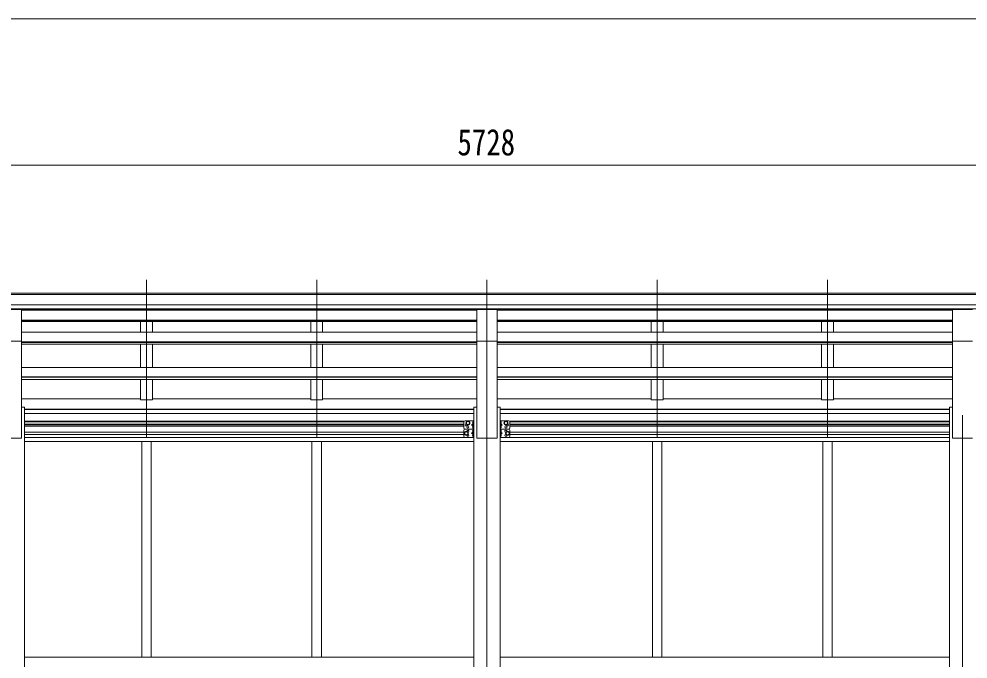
# Model space of a CAD drawing. Units: millimetres at full size; details may follow other scales. Extents: x -9783 to 9892, y -6828 to 6752.
# Drawn here: x 3044 to 7035, y -965 to 1727 of the extents above; entities that cross this region are included whole.
import ezdxf
from ezdxf.enums import TextEntityAlignment as Align

# ---------------------------------------------------------------- set-up
doc = ezdxf.new("R2010")
doc.units = ezdxf.units.MM
doc.header["$LTSCALE"] = 35
for name, color, linetype, lineweight in [('0-1_本体', 4, 'Continuous', 9), ('0-2_部品', 7, 'Continuous', 9), ('0-8_PARTS2', 2, 'Continuous', 9), ('0-A_寸法', 6, 'Continuous', 9), ('1-1_GLASS', 4, 'Continuous', 9), ('1-2_GLASS_SEAL', 7, 'Continuous', 9)]:
    doc.layers.add(name, color=color, linetype=linetype, lineweight=lineweight)
doc.styles.add('ＭＳ ゴシック', font='')
doc.styles.get('ＭＳ ゴシック').set_extended_font_data('MS Gothic')

msp = doc.modelspace()

# ---------------------------------------------------------------- linework, layer by layer
at = {"layer": '0-1_本体'}
for p, q in [((7869.59, 573.55), (2154.59, 573.55)), ((7869.59, 568.19), (2154.59, 568.19)), ((7869.59, 524.67), (2154.59, 524.67)), ((7869.59, 507), (2154.59, 507)), ((4969.59, 504.63), (3054.59, 504.63)), ((4969.59, 501.67), (3054.59, 501.67)), ((3555.09, 504.63), (3555.09, 501.67)), ((3605.09, 504.63), (3605.09, 501.67)), ((4271.09, 504.63), (4271.09, 501.67)), ((4321.09, 504.63), (4321.09, 501.67)), ((6969.59, 504.63), (5054.59, 504.63)), ((6969.59, 501.67), (5054.59, 501.67)), ((5703.09, 504.63), (5703.09, 501.67)), ((5753.09, 504.63), (5753.09, 501.67)), ((6419.09, 504.63), (6419.09, 501.67)), ((6469.09, 504.63), (6469.09, 501.67)), ((4969.59, 459.72), (3054.59, 459.72)), ((4969.59, 458.02), (3054.59, 458.02)), ((4969.59, 454.24), (3054.59, 454.24)), ((3555.09, 454.24), (3555.09, 408.81)), ((3605.09, 454.24), (3605.09, 408.81)), ((4271.09, 454.24), (4271.09, 408.81)), ((4321.09, 454.24), (4321.09, 408.81)), ((6969.59, 459.72), (5054.59, 459.72)), ((6969.59, 458.02), (5054.59, 458.02)), ((6969.59, 454.24), (5054.59, 454.24)), ((5703.09, 454.24), (5703.09, 408.81)), ((5753.09, 454.24), (5753.09, 408.81)), ((6419.09, 454.24), (6419.09, 408.81)), ((6469.09, 454.24), (6469.09, 408.81)), ((4969.59, 408.81), (3054.59, 408.81)), ((6969.59, 408.81), (5054.59, 408.81)), ((3054.59, -35.98), (3054.59, 370.97)), ((4969.59, 368.23), (3054.59, 368.23)), ((4969.59, 366.54), (3054.59, 366.54)), ((4969.59, 359.67), (3054.59, 359.67)), ((3555.09, 359.67), (3555.09, 260.57)), ((3605.09, 359.67), (3605.09, 260.57)), ((4271.09, 359.67), (4271.09, 260.57)), ((4321.09, 359.67), (4321.09, 260.57)), ((4969.59, -35.98), (4969.59, 370.97)), ((5054.59, -35.98), (5054.59, 370.97)), ((6969.59, 368.23), (5054.59, 368.23)), ((6969.59, 366.54), (5054.59, 366.54)), ((6969.59, 359.67), (5054.59, 359.67)), ((5703.09, 359.67), (5703.09, 260.57)), ((5753.09, 359.67), (5753.09, 260.57)), ((6419.09, 359.67), (6419.09, 260.57)), ((6469.09, 359.67), (6469.09, 260.57)), ((6969.59, -35.98), (6969.59, 370.97)), ((4969.59, 260.57), (3054.59, 260.57)), ((6969.59, 260.57), (5054.59, 260.57)), ((4969.59, 221.43), (3054.59, 221.43)), ((4969.59, 219.76), (3054.59, 219.76)), ((4969.59, 210.12), (3054.59, 210.12)), ((3605.09, 210.12), (3605.09, 124.62)), ((4321.09, 210.12), (4321.09, 124.62)), ((6969.59, 221.43), (5054.59, 221.43)), ((6969.59, 219.76), (5054.59, 219.76)), ((6969.59, 210.12), (5054.59, 210.12)), ((5753.09, 210.12), (5753.09, 124.62)), ((6469.09, 210.12), (6469.09, 124.62)), ((3555.09, 129.84), (3054.59, 129.84)), ((4271.09, 129.84), (3605.09, 129.84)), ((4969.59, 129.42), (4321.09, 129.42)), ((5703.09, 129.84), (5054.59, 129.84)), ((6419.09, 129.84), (5753.09, 129.84)), ((6969.59, 129.84), (6469.09, 129.84)), ((3067.09, 94.02), (3054.59, 94.02)), ((3067.09, 94.02), (3067.09, -2785.98)), ((4957.09, 85.53), (3067.09, 85.53)), ((4957.09, 84.15), (3067.09, 84.15)), ((4969.59, 94.02), (4957.09, 94.02)), ((4957.09, 94.02), (4957.09, -2785.98)), ((5067.09, 94.02), (5054.59, 94.02)), ((5067.09, 94.02), (5067.09, -2785.98)), ((6957.09, 85.53), (5067.09, 85.53)), ((6957.09, 84.15), (5067.09, 84.15)), ((6969.59, 94.02), (6957.09, 94.02)), ((6957.09, 94.02), (6957.09, -2785.98)), ((4957.09, 66.97), (3067.09, 66.97)), ((6957.09, 66.97), (5067.09, 66.97)), ((3054.59, -35.98), (2969.59, -35.98)), ((5054.59, -35.98), (4969.59, -35.98)), ((7054.59, -35.98), (6969.59, -35.98))]:
    msp.add_line(p, q, dxfattribs=at)
for points in [[(3555.09, 210.12), (3555.09, 124.62), (3605.09, 124.62)], [(4271.09, 210.12), (4271.09, 124.62), (4321.09, 124.62)], [(5703.09, 210.12), (5703.09, 124.62), (5753.09, 124.62)], [(6419.09, 210.12), (6419.09, 124.62), (6469.09, 124.62)]]:
    msp.add_lwpolyline(points, dxfattribs=at)
at = {"layer": '0-2_部品'}
for p, q in [((3054.59, 505.13), (2969.59, 505.13)), ((3054.59, 370.98), (3054.59, 505.13)), ((5054.59, 505.13), (4969.59, 505.13)), ((4969.59, 370.98), (4969.59, 505.13)), ((5054.59, 370.98), (5054.59, 505.13)), ((7054.59, 505.13), (6969.59, 505.13)), ((6969.59, 370.98), (6969.59, 505.13)), ((3054.59, 370.98), (2969.59, 370.98)), ((5054.59, 370.98), (4969.59, 370.98)), ((7054.59, 370.98), (6969.59, 370.98))]:
    msp.add_line(p, q, dxfattribs=at)
at = {"layer": '0-8_PARTS2'}
for p, q in [((3580.09, -33.64), (3580.09, 628.89)), ((4296.09, -33.64), (4296.09, 628.89)), ((5012.09, -33.64), (5012.09, 628.89)), ((5728.09, -33.64), (5728.09, 628.89)), ((6444.09, -33.64), (6444.09, 628.89)), ((5012.09, 60.16), (5012.09, -2885.98)), ((7012.09, 60.16), (7012.09, -2885.98))]:
    msp.add_line(p, q, dxfattribs=at)
at = {"layer": '0-A_寸法'}
for p, q in [((-3599.91, 1726.54), (7896.09, 1726.54)), ((7876.09, 1112.38), (2148.09, 1112.38))]:
    msp.add_line(p, q, dxfattribs=at)
at = {"layer": '1-1_GLASS'}
for p, q in [((3067.09, 35.73), (4917.09, 35.73)), ((3067.09, 32.23), (4915.11, 32.23)), ((3067.09, 23.23), (4915.09, 23.23)), ((3067.09, 19.73), (4915.09, 19.73)), ((4915.09, 14.73), (3067.09, 14.73)), ((5107.09, 35.73), (6957.09, 35.73)), ((5109.06, 32.23), (6957.09, 32.23)), ((5109.09, 23.23), (6957.09, 23.23)), ((5109.09, 19.73), (6957.09, 19.73)), ((6957.09, 14.73), (5109.09, 14.73)), ((3067.09, -11.27), (4915.09, -11.27)), ((3067.09, -20.27), (4915.09, -20.27)), ((3067.09, -33.77), (4957.09, -33.77)), ((4969.59, -35.98), (5054.59, -35.98)), ((5067.09, -33.77), (6957.09, -33.77)), ((5109.09, -11.27), (6957.09, -11.27)), ((5109.09, -20.27), (6957.09, -20.27)), ((6969.59, -35.98), (7054.59, -35.98)), ((3067.09, -49.77), (4957.09, -49.77)), ((3560.09, -49.77), (3560.09, -757.27)), ((3600.09, -49.77), (3600.09, -757.27)), ((4276.09, -49.77), (4276.09, -757.27)), ((4316.09, -49.77), (4316.09, -757.27)), ((5067.09, -49.77), (6957.09, -49.77)), ((5708.09, -49.77), (5708.09, -757.27)), ((5748.09, -49.77), (5748.09, -757.27)), ((6424.09, -49.77), (6424.09, -757.27)), ((6464.09, -49.77), (6464.09, -757.27)), ((3560.09, -249.27), (3560.09, -957.27)), ((3600.09, -249.27), (3600.09, -957.27)), ((4276.09, -249.27), (4276.09, -957.27)), ((4316.09, -249.27), (4316.09, -957.27)), ((5708.09, -249.27), (5708.09, -957.27)), ((5748.09, -249.27), (5748.09, -957.27)), ((6424.09, -249.27), (6424.09, -957.27)), ((6464.09, -249.27), (6464.09, -957.27)), ((3067.09, -957.27), (4957.09, -957.27)), ((5067.09, -957.27), (6957.09, -957.27))]:
    msp.add_line(p, q, dxfattribs=at)
at = {"layer": '1-2_GLASS_SEAL'}
for p, q in [((4915.09, 31.73), (4915.09, 6.73)), ((4920.09, 36.73), (4957.09, 36.73)), ((4920.09, 1.73), (4957.09, 1.73)), ((4954.59, 19.23), (4947.59, 19.23)), ((4954.09, 32.23), (4953.28, 32.09)), ((4954.09, 24.23), (4953.28, 24.37)), ((4954.09, 14.23), (4953.28, 14.09)), ((4954.09, 6.23), (4953.28, 6.37)), ((4954.09, 24.23), (4954.59, 24.32)), ((4954.09, 6.23), (4954.59, 6.32)), ((4954.59, 36.73), (4954.59, 1.73)), ((4954.59, 1.73), (4954.59, -33.27)), ((4957.09, 36.73), (4957.09, 1.73)), ((5067.09, 36.73), (5067.09, 1.73)), ((5104.09, 36.73), (5067.09, 36.73)), ((5104.09, 1.73), (5067.09, 1.73)), ((5069.59, 36.73), (5069.59, 1.73)), ((5070.09, 24.23), (5069.59, 24.32)), ((5069.59, 19.23), (5076.59, 19.23)), ((5070.09, 6.23), (5069.59, 6.32)), ((5069.59, 1.73), (5069.59, -33.27)), ((5070.09, 32.23), (5070.89, 32.09)), ((5070.09, 24.23), (5070.89, 24.37)), ((5070.09, 14.23), (5070.89, 14.09)), ((5070.09, 6.23), (5070.89, 6.37)), ((5109.09, 31.73), (5109.09, 6.73)), ((4915.09, -3.27), (4915.09, -28.27)), ((4920.09, -33.27), (4957.09, -33.27)), ((4954.59, -15.77), (4947.59, -15.77)), ((4954.09, -2.77), (4953.28, -2.91)), ((4954.09, -10.77), (4953.28, -10.63)), ((4954.09, -20.77), (4953.28, -20.91)), ((4954.09, -28.77), (4953.28, -28.63)), ((4954.09, -10.77), (4954.59, -10.68)), ((4954.09, -28.77), (4954.59, -28.68)), ((5104.09, -33.27), (5067.09, -33.27)), ((5070.09, -10.77), (5069.59, -10.68)), ((5069.59, -15.77), (5076.59, -15.77)), ((5070.09, -28.77), (5069.59, -28.68)), ((5070.09, -2.77), (5070.89, -2.91)), ((5070.09, -10.77), (5070.89, -10.63)), ((5070.09, -20.77), (5070.89, -20.91)), ((5070.09, -28.77), (5070.89, -28.63)), ((5109.09, -3.27), (5109.09, -28.27))]:
    msp.add_line(p, q, dxfattribs=at)
for points in [[(4920.09, 1.73), (4957.09, 1.73), (4957.09, -33.27)], [(4954.59, 24.23), (4947.59, 19.23), (4954.59, 14.23)], [(4954.97, 28.23), (4954.34, 29.42), (4952.11, 30.53)], [(4954.97, 28.23), (4954.34, 27.04), (4952.11, 25.93)], [(4954.97, 10.23), (4954.34, 11.42), (4952.11, 12.53)], [(4954.97, 10.23), (4954.34, 9.04), (4952.11, 7.93)], [(4954.09, 24.23), (4954.09, 32.23), (4954.59, 32.14), (4954.59, 24.32)], [(4954.09, 6.23), (4954.09, 14.23), (4954.59, 14.14), (4954.59, 6.32)], [(5104.09, 1.73), (5067.09, 1.73), (5067.09, -33.27)], [(5069.2, 28.23), (5069.83, 29.42), (5072.07, 30.53)], [(5069.2, 28.23), (5069.83, 27.04), (5072.07, 25.93)], [(5069.2, 10.23), (5069.83, 11.42), (5072.07, 12.53)], [(5069.2, 10.23), (5069.83, 9.04), (5072.07, 7.93)], [(5070.09, 24.23), (5070.09, 32.23), (5069.59, 32.14), (5069.59, 24.32)], [(5069.59, 24.23), (5076.59, 19.23), (5069.59, 14.23)], [(5070.09, 6.23), (5070.09, 14.23), (5069.59, 14.14), (5069.59, 6.32)], [(4954.59, -10.77), (4947.59, -15.77), (4954.59, -20.77)], [(4954.97, -6.77), (4954.34, -5.58), (4952.11, -4.47)], [(4954.97, -6.77), (4954.34, -7.96), (4952.11, -9.07)], [(4954.97, -24.77), (4954.34, -23.58), (4952.11, -22.47)], [(4954.97, -24.77), (4954.34, -25.96), (4952.11, -27.07)], [(4954.09, -10.77), (4954.09, -2.77), (4954.59, -2.86), (4954.59, -10.68)], [(4954.09, -28.77), (4954.09, -20.77), (4954.59, -20.86), (4954.59, -28.68)], [(5069.2, -6.77), (5069.83, -5.58), (5072.07, -4.47)], [(5069.2, -6.77), (5069.83, -7.96), (5072.07, -9.07)], [(5069.2, -24.77), (5069.83, -23.58), (5072.07, -22.47)], [(5069.2, -24.77), (5069.83, -25.96), (5072.07, -27.07)], [(5070.09, -10.77), (5070.09, -2.77), (5069.59, -2.86), (5069.59, -10.68)], [(5069.59, -10.77), (5076.59, -15.77), (5069.59, -20.77)], [(5070.09, -28.77), (5070.09, -20.77), (5069.59, -20.86), (5069.59, -28.68)]]:
    msp.add_lwpolyline(points, dxfattribs=at)
for points in [[(4932.09, 20.22), (4938.59, 23.98), (4938.59, 31.48), (4932.09, 35.23), (4925.59, 31.48), (4925.59, 23.98)], [(5092.09, 20.22), (5085.59, 23.98), (5085.59, 31.48), (5092.09, 35.23), (5098.59, 31.48), (5098.59, 23.98)], [(4925.09, -23.28), (4931.59, -19.52), (4931.59, -12.02), (4925.09, -8.27), (4918.59, -12.02), (4918.59, -19.52)], [(5099.09, -23.28), (5092.59, -19.52), (5092.59, -12.02), (5099.09, -8.27), (5105.59, -12.02), (5105.59, -19.52)]]:
    msp.add_lwpolyline(points, close=True, dxfattribs=at)
for centre, radius in [((4932.09, 27.73), 8.5), ((4932.09, 27.73), 7.5), ((4932.09, 27.73), 6.5), ((4932.09, 10.73), 4.25), ((5092.09, 27.73), 8.5), ((5092.09, 27.73), 7.5), ((5092.09, 27.73), 6.5), ((5092.09, 10.73), 4.25), ((4925.09, -15.77), 8.5), ((4925.09, -15.77), 7.5), ((4925.09, -15.77), 6.5), ((5099.09, -15.77), 8.5), ((5099.09, -15.77), 7.5), ((5099.09, -15.77), 6.5)]:
    msp.add_circle(centre, radius, dxfattribs=at)
for centre, radius, start, end in [((4920.09, 31.73), 5, 90, 180), ((4920.09, 6.73), 5, 180, 270), ((4920.09, -3.27), 5, 90, 180), ((4925.09, 19.23), 4.25, 94.76077, 6.29431), ((4958.19, 28.23), 6.5, 147.94412, 212.05588), ((4958.19, 10.23), 6.5, 147.94412, 212.05588), ((4953.44, 31.2), 0.9, 100, 147.94412), ((4953.44, 25.26), 0.9, 212.05588, 260), ((4953.44, 13.2), 0.9, 100, 147.94412), ((4953.44, 7.26), 0.9, 212.05588, 260), ((5070.73, 31.2), 0.9, 32.05588, 80), ((5070.73, 25.26), 0.9, 280, 327.94412), ((5070.73, 13.2), 0.9, 32.05588, 80), ((5070.73, 7.26), 0.9, 280, 327.94412), ((5065.99, 28.23), 6.5, 327.94412, 32.05588), ((5065.99, 10.23), 6.5, 327.94412, 32.05588), ((5099.09, 19.23), 4.25, 173.70569, 85.23923), ((5104.09, 31.73), 5, 0, 90), ((5104.09, 6.73), 5, 270, 0), ((5104.09, -3.27), 5, 0, 90), ((4920.09, -28.27), 5, 180, 270), ((4932.09, -7.27), 4.25, 274.76077, 186.29431), ((4932.09, -24.27), 4.25, 173.70569, 85.23923), ((4958.19, -6.77), 6.5, 147.94412, 212.05588), ((4958.19, -24.77), 6.5, 147.94412, 212.05588), ((4953.44, -3.8), 0.9, 100, 147.94412), ((4953.44, -9.74), 0.9, 212.05588, 260), ((4953.44, -21.8), 0.9, 100, 147.94412), ((4953.44, -27.74), 0.9, 212.05588, 260), ((5070.73, -3.8), 0.9, 32.05588, 80), ((5070.73, -9.74), 0.9, 280, 327.94412), ((5070.73, -21.8), 0.9, 32.05588, 80), ((5070.73, -27.74), 0.9, 280, 327.94412), ((5065.99, -6.77), 6.5, 327.94412, 32.05588), ((5065.99, -24.77), 6.5, 327.94412, 32.05588), ((5092.09, -7.27), 4.25, 353.70569, 265.23923), ((5092.09, -24.27), 4.25, 94.76077, 6.29431), ((5104.09, -28.27), 5, 270, 0)]:
    msp.add_arc(centre, radius, start, end, dxfattribs=at)

# ---------------------------------------------------------------- texts
at = {"layer": '0-A_寸法', "color": 7, "style": 'ＭＳ ゴシック', "width": 0.8}
msp.add_text('5728', height=111.4, dxfattribs=at).set_placement((4888.09, 1119.38), align=Align.BOTTOM_LEFT)

doc.saveas('drawing.dxf')
